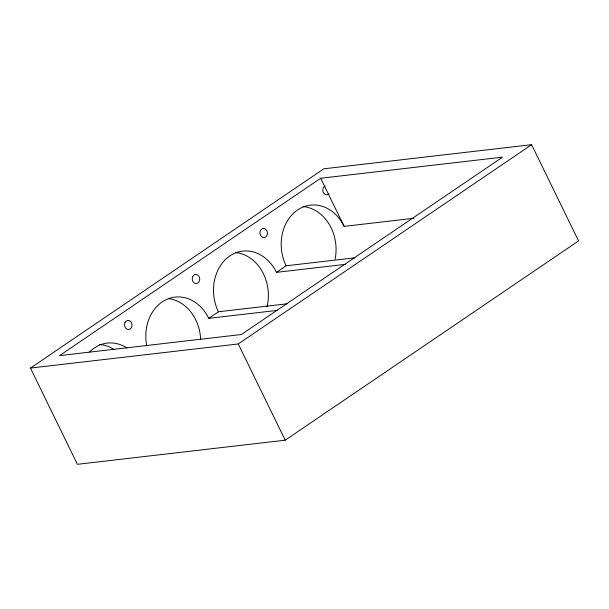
<?xml version="1.0" encoding="UTF-8"?>
<svg xmlns="http://www.w3.org/2000/svg" width="609" height="609" viewBox="0 0 609 609"><rect width="100%" height="100%" fill="white"/><g stroke="black" fill="none" stroke-linecap="round" stroke-linejoin="round"><path stroke-width="0.91" d="M30.45 368.072L323.805 168.807L531.611 144.691L578.55 240.928L285.195 440.193L77.389 464.309L30.45 368.072L238.256 343.956L531.611 144.691M320.677 178.254L59.553 355.618L241.385 334.516L502.509 157.145L320.677 178.254L344.146 226.373L413.945 218.266M146.769 345.988A41.206 33.83 83.4 0 1 166.752 299.377A41.206 33.83 83.4 0 1 208.75 318.34L218.418 311.77L287.281 303.777M218.418 311.77A41.206 33.83 83.4 0 1 229.829 255.97A41.206 33.83 83.4 0 1 276.448 272.352L286.116 265.783L354.978 257.79M276.448 272.352L345.303 264.359M208.75 318.34L277.605 310.346M238.256 343.956L285.195 440.193M286.116 265.783A41.206 33.83 83.4 0 1 297.527 209.991A41.206 33.83 83.4 0 1 344.146 226.373M328.906 193.974A4.575 3.761 83.4 0 1 323.318 192.474A4.575 3.761 83.4 0 1 325.023 186.019M303.183 206.588A41.206 33.83 83.4 0 1 335.102 259.168M235.485 252.568A41.206 33.83 83.4 0 1 267.024 306.86M168.678 298.646A41.206 33.83 83.4 0 1 200.65 339.632M99.412 344.481A41.206 33.83 83.4 0 1 113.982 349.475M89.599 351.979A41.206 33.83 83.4 0 1 93.116 348.888L96.953 346.399A41.206 33.83 83.4 0 1 126.969 347.967M260.378 230.605A4.575 3.761 83.4 0 0 263.766 237.548A4.575 3.761 83.4 0 0 266.902 230.788A4.575 3.761 83.4 0 0 260.378 230.605M192.68 276.585A4.575 3.761 83.4 0 0 196.068 283.535A4.575 3.761 83.4 0 0 199.204 276.775A4.575 3.761 83.4 0 0 192.68 276.585M124.982 322.572A4.575 3.761 83.4 0 0 128.37 329.515A4.575 3.761 83.4 0 0 131.506 322.755A4.575 3.761 83.4 0 0 124.982 322.572"/></g></svg>
